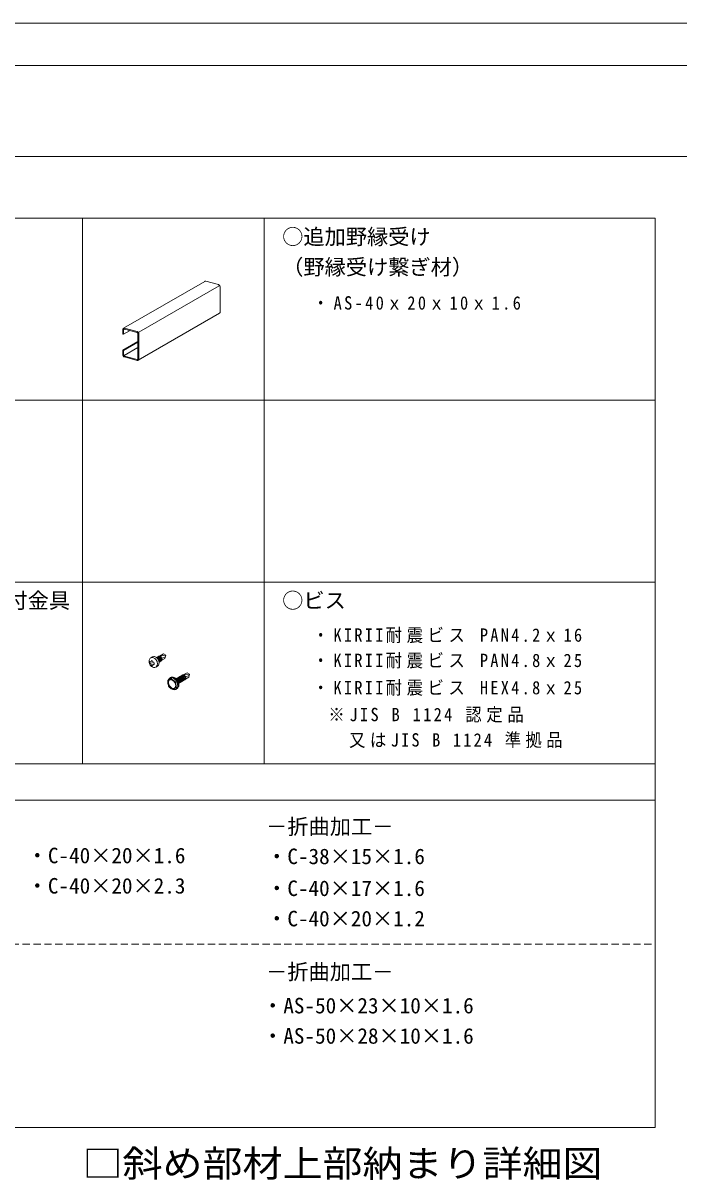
# Model space of a CAD drawing. Units: millimetres on the paper, enlarged 20 times, with parts at other scales. Extents: x -7779 to 7778, y -5419 to 5375.
# Drawn here: x -2165 to -1, y 1559 to 5375 of the extents above; entities that cross this region are included whole.
import ezdxf
from ezdxf.enums import TextEntityAlignment as Align

# ---------------------------------------------------------------- set-up
doc = ezdxf.new("R2010")
doc.units = ezdxf.units.MM
doc.header["$LTSCALE"] = 20
doc.linetypes.add('DASHED1', pattern=[1.8, 1.2, -0.6])
for name, color, linetype, lineweight in [('1-4_金具', 3, 'Continuous', 18), ('1-6_文字', 7, 'Continuous', 18), ('1-B_ビス', 7, 'Continuous', 18), ('F-3_太線２', 4, 'Continuous', 18), ('F-6_文字', 7, 'Continuous', 18)]:
    doc.layers.add(name, color=color, linetype=linetype, lineweight=lineweight)
doc.styles.add('ＭＳ ゴシック', font='')
doc.styles.get('ＭＳ ゴシック').set_extended_font_data('MS Gothic')

msp = doc.modelspace()

# ---------------------------------------------------------------- linework, layer by layer
at = {"layer": '1-4_金具'}
for p, q in [((-1833.57, 4368.14), (-1565.27, 4523.04)), ((-1561.98, 4523.4), (-1520.25, 4512.22)), ((-1514.69, 4504.33), (-1514.69, 4422.13)), ((-1516.96, 4417.58), (-1785.25, 4262.68)), ((-1835.84, 4363.59), (-1835.84, 4348.99)), ((-1830.28, 4368.5), (-1788.55, 4357.32)), ((-1830.28, 4365.3), (-1788.55, 4354.12)), ((-1835.84, 4348.99), (-1833.06, 4348.25)), ((-1833.06, 4295.25), (-1785.77, 4322.55)), ((-1785.77, 4350.18), (-1785.77, 4267.98)), ((-1782.98, 4349.43), (-1782.98, 4267.23)), ((-1831.66, 4278.25), (-1785.77, 4304.75)), ((-1830.28, 4276.7), (-1788.55, 4265.52)), ((-1830.28, 4273.5), (-1788.55, 4262.32))]:
    msp.add_line(p, q, dxfattribs=at)
at = {"layer": '1-4_金具', "color": 4}
msp.add_line((-1782.98, 4355.83), (-1518.06, 4508.78), dxfattribs=at)
at = {"layer": '1-4_金具'}
for points in [[(-1561.98, 4523.4), (-1562.95, 4523.56), (-1563.88, 4523.53), (-1564.76, 4523.29), (-1565.27, 4523.04)], [(-1514.69, 4504.33), (-1514.77, 4505.47), (-1515.02, 4506.61), (-1515.43, 4507.73), (-1515.99, 4508.79), (-1516.68, 4509.77), (-1517.47, 4510.62), (-1518.35, 4511.33), (-1519.29, 4511.87), (-1520.25, 4512.22)], [(-1516.96, 4417.58), (-1516.23, 4418.12), (-1515.62, 4418.83), (-1515.16, 4419.69), (-1514.85, 4420.66), (-1514.7, 4421.72), (-1514.69, 4422.13)], [(-1830.28, 4368.5), (-1831.24, 4368.66), (-1832.18, 4368.63), (-1833.06, 4368.39), (-1833.85, 4367.96), (-1834.54, 4367.36), (-1835.09, 4366.59), (-1835.5, 4365.69), (-1835.76, 4364.68), (-1835.84, 4363.59)], [(-1830.28, 4365.3), (-1830.76, 4365.38), (-1831.23, 4365.36), (-1831.67, 4365.25), (-1832.06, 4365.03), (-1832.41, 4364.73), (-1832.69, 4364.35), (-1832.89, 4363.9), (-1833.02, 4363.39), (-1833.06, 4362.85)], [(-1833.06, 4362.85), (-1833.06, 4348.25), (-1813.38, 4359.61)], [(-1782.98, 4349.43), (-1783.07, 4350.56), (-1783.32, 4351.71), (-1783.73, 4352.83), (-1784.29, 4353.89), (-1784.97, 4354.87), (-1785.77, 4355.72), (-1786.65, 4356.43), (-1787.58, 4356.96), (-1788.55, 4357.32)], [(-1785.77, 4350.18), (-1785.81, 4350.74), (-1785.93, 4351.31), (-1786.14, 4351.88), (-1786.42, 4352.41), (-1786.76, 4352.89), (-1787.16, 4353.32), (-1787.6, 4353.67), (-1788.07, 4353.94), (-1788.55, 4354.12)], [(-1835.84, 4281.39), (-1835.84, 4295.99), (-1785.77, 4324.9)], [(-1835.84, 4295.99), (-1833.06, 4295.25), (-1833.06, 4280.65)], [(-1835.84, 4281.39), (-1835.76, 4280.26), (-1835.5, 4279.11), (-1835.09, 4277.99), (-1834.54, 4276.93), (-1833.85, 4275.96), (-1833.06, 4275.1), (-1832.18, 4274.4), (-1831.24, 4273.86), (-1830.28, 4273.5)], [(-1833.06, 4280.65), (-1833.02, 4280.08), (-1832.89, 4279.51), (-1832.69, 4278.95), (-1832.41, 4278.42), (-1832.06, 4277.93), (-1831.67, 4277.5), (-1831.23, 4277.15), (-1830.76, 4276.88), (-1830.28, 4276.7)], [(-1788.55, 4265.52), (-1788.07, 4265.44), (-1787.6, 4265.46), (-1787.16, 4265.58), (-1786.76, 4265.79), (-1786.42, 4266.09), (-1786.14, 4266.48), (-1785.93, 4266.93), (-1785.81, 4267.43), (-1785.77, 4267.98)], [(-1788.55, 4262.32), (-1787.58, 4262.16), (-1786.65, 4262.2), (-1785.77, 4262.43), (-1784.97, 4262.86), (-1784.29, 4263.46), (-1783.73, 4264.23), (-1783.32, 4265.13), (-1783.07, 4266.14), (-1782.98, 4267.23)]]:
    msp.add_lwpolyline(points, dxfattribs=at)
at = {"layer": '1-B_ビス'}
for p, q in [((-1743.78, 3280.55), (-1738.24, 3283.75)), ((-1714.64, 3286.46), (-1702.03, 3293.74)), ((-1707, 3279.75), (-1695.25, 3284.68)), ((-1693.98, 3289.45), (-1696.81, 3278.88)), ((-1727.31, 3250.35), (-1721.77, 3253.55)), ((-1707.23, 3272.87), (-1696.81, 3278.88)), ((-1686.74, 3207.09), (-1672.24, 3215.46)), ((-1685.02, 3187.42), (-1686.74, 3207.09)), ((-1675.46, 3211.08), (-1676.55, 3212.97)), ((-1672.24, 3215.46), (-1672.24, 3216.66)), ((-1656.06, 3204.13), (-1672.24, 3215.46)), ((-1636.32, 3224.47), (-1623.71, 3231.75)), ((-1636.32, 3224.47), (-1615.66, 3227.46)), ((-1628.91, 3210.88), (-1618.49, 3216.89)), ((-1628.68, 3217.76), (-1616.94, 3222.69)), ((-1615.66, 3227.46), (-1623.71, 3231.75)), ((-1615.66, 3227.46), (-1618.49, 3216.89)), ((-1685.02, 3187.42), (-1669.53, 3176.57)), ((-1669.53, 3176.57), (-1654.41, 3185.3)), ((-1669.53, 3176.57), (-1669.53, 3176.15)), ((-1660.22, 3201.73), (-1662.12, 3201.73)), ((-1661.26, 3201.13), (-1659.61, 3182.3)), ((-1660.22, 3201.73), (-1661.17, 3200.09)), ((-1658.57, 3182.9), (-1659.66, 3182.9)), ((-1656.06, 3204.13), (-1655.02, 3204.73)), ((-1656.06, 3204.13), (-1654.41, 3185.3)), ((-1654.41, 3185.3), (-1653.37, 3184.7))]:
    msp.add_line(p, q, dxfattribs=at)
for points in [[(-1721.77, 3253.55), (-1719.94, 3254.91), (-1718.43, 3256.68), (-1717.27, 3258.81), (-1716.49, 3261.25), (-1716.12, 3263.91), (-1716.18, 3266.71), (-1716.65, 3269.57), (-1717.53, 3272.4), (-1718.79, 3275.13), (-1720.39, 3277.65), (-1722.29, 3279.9), (-1724.41, 3281.81), (-1726.71, 3283.32), (-1729.11, 3284.38), (-1731.53, 3284.97), (-1733.91, 3285.06), (-1736.17, 3284.65), (-1738.24, 3283.75)], [(-1715.78, 3267.64), (-1714.64, 3267.8), (-1713.59, 3268.21), (-1712.65, 3268.85), (-1711.87, 3269.7), (-1711.25, 3270.73), (-1710.83, 3271.93), (-1710.61, 3273.24), (-1710.6, 3274.63), (-1710.8, 3276.06), (-1711.21, 3277.48), (-1711.8, 3278.86), (-1712.57, 3280.14), (-1713.5, 3281.29), (-1714.54, 3282.28), (-1715.68, 3283.07), (-1716.87, 3283.64), (-1718.08, 3283.98), (-1719.28, 3284.07), (-1720.42, 3283.91), (-1721.47, 3283.5), (-1722.41, 3282.86), (-1723.2, 3282.01), (-1723.43, 3281.67)], [(-1715.17, 3268.91), (-1714.29, 3269.2), (-1713.52, 3269.69), (-1712.86, 3270.36), (-1712.34, 3271.2), (-1711.99, 3272.19), (-1711.8, 3273.28), (-1711.78, 3274.46), (-1711.94, 3275.67), (-1712.27, 3276.9), (-1712.76, 3278.09), (-1713.39, 3279.21), (-1714.15, 3280.23), (-1715.02, 3281.12), (-1715.96, 3281.84), (-1716.94, 3282.39), (-1717.95, 3282.74), (-1718.94, 3282.87), (-1719.89, 3282.8), (-1720.77, 3282.51), (-1721.55, 3282.02), (-1722.05, 3281.54)], [(-1711.63, 3270.04), (-1710.49, 3270.2), (-1709.43, 3270.61), (-1708.5, 3271.25), (-1707.71, 3272.1), (-1707.1, 3273.13), (-1706.67, 3274.33), (-1706.45, 3275.64), (-1706.44, 3277.03), (-1706.64, 3278.46), (-1707.05, 3279.88), (-1707.65, 3281.25), (-1708.42, 3282.54), (-1709.34, 3283.69), (-1710.39, 3284.68), (-1711.52, 3285.47), (-1712.71, 3286.04), (-1713.93, 3286.38), (-1715.12, 3286.47), (-1716.26, 3286.31), (-1717.32, 3285.9), (-1718.25, 3285.26), (-1719.04, 3284.41), (-1719.28, 3284.07)], [(-1711.02, 3271.31), (-1710.14, 3271.6), (-1709.36, 3272.09), (-1708.7, 3272.76), (-1708.19, 3273.6), (-1707.83, 3274.59), (-1707.64, 3275.68), (-1707.62, 3276.86), (-1707.78, 3278.07), (-1708.11, 3279.3), (-1708.6, 3280.49), (-1709.24, 3281.61), (-1710, 3282.63), (-1710.86, 3283.52), (-1711.8, 3284.24), (-1712.79, 3284.79), (-1713.79, 3285.14), (-1714.78, 3285.27), (-1715.73, 3285.2), (-1716.61, 3284.91), (-1717.39, 3284.42), (-1717.89, 3283.94)], [(-1714.64, 3286.46), (-1693.98, 3289.45), (-1702.03, 3293.74)], [(-1746.57, 3268.25), (-1746.65, 3265.43), (-1746.61, 3262.67)], [(-1746.61, 3262.68), (-1744.81, 3261.91), (-1742.73, 3261.16), (-1742.07, 3260.94)], [(-1746.57, 3268.25), (-1744.76, 3267.48), (-1742.67, 3266.74), (-1742.07, 3266.54)], [(-1741.63, 3271.61), (-1741.92, 3268.88), (-1742.07, 3266.54)], [(-1742.07, 3260.94), (-1741.88, 3258.36), (-1741.57, 3256.01), (-1741.5, 3255.57)], [(-1741.63, 3271.61), (-1739.25, 3270.94), (-1736.76, 3270.34)], [(-1741.5, 3255.57), (-1739.11, 3254.9), (-1736.64, 3254.32)], [(-1736.76, 3270.34), (-1737.05, 3267.62), (-1737.2, 3265.24)], [(-1737.2, 3265.24), (-1734.67, 3264.72), (-1732.67, 3264.38)], [(-1737.2, 3259.64), (-1734.67, 3259.12), (-1732.7, 3258.79)], [(-1737.2, 3259.64), (-1737.01, 3257.05), (-1736.71, 3254.71), (-1736.64, 3254.31)], [(-1732.66, 3264.38), (-1732.74, 3261.56), (-1732.7, 3258.81), (-1732.7, 3258.79)], [(-1716.21, 3267.05), (-1715.55, 3268.05), (-1715.08, 3269.2), (-1714.8, 3270.49), (-1714.74, 3271.86), (-1714.88, 3273.29), (-1715.24, 3274.71), (-1715.79, 3276.1), (-1716.52, 3277.41), (-1717.4, 3278.6), (-1718.42, 3279.64), (-1719.53, 3280.48), (-1720.71, 3281.11), (-1721.92, 3281.51), (-1723.13, 3281.67), (-1724.14, 3281.6)], [(-1716.49, 3268.83), (-1716.14, 3269.81), (-1715.95, 3270.91), (-1715.94, 3272.09), (-1716.1, 3273.3), (-1716.44, 3274.52), (-1716.93, 3275.71), (-1717.57, 3276.83), (-1718.33, 3277.85), (-1719.2, 3278.74), (-1720.14, 3279.46), (-1721.12, 3280), (-1722.13, 3280.34), (-1722.85, 3280.46)], [(-1686.65, 3206.12), (-1687.38, 3202.87), (-1687.58, 3199.41), (-1687.22, 3195.86), (-1686.34, 3192.33), (-1685.19, 3189.41)], [(-1683.53, 3186.37), (-1681.35, 3183.42), (-1678.82, 3180.86), (-1676.01, 3178.77), (-1673.01, 3177.21), (-1669.91, 3176.23), (-1666.8, 3175.85), (-1663.78, 3176.1), (-1660.94, 3176.96), (-1658.36, 3178.41), (-1656.13, 3180.39), (-1654.31, 3182.86), (-1652.96, 3185.74), (-1652.12, 3188.94), (-1651.81, 3192.36), (-1652.05, 3195.9), (-1652.82, 3199.44), (-1654.1, 3202.9), (-1655.86, 3206.15), (-1658.04, 3209.1), (-1660.57, 3211.66), (-1663.38, 3213.75), (-1666.38, 3215.31), (-1669.49, 3216.3), (-1672.59, 3216.67), (-1675.61, 3216.42), (-1678.46, 3215.56), (-1681.03, 3214.12), (-1683.26, 3212.13), (-1685.08, 3209.66), (-1686.19, 3207.41)], [(-1658.74, 3178.12), (-1656.31, 3179.81), (-1654.25, 3182.01), (-1652.63, 3184.67), (-1651.49, 3187.7), (-1650.88, 3191), (-1650.81, 3194.49), (-1651.28, 3198.04), (-1652.28, 3201.56), (-1653.77, 3204.94), (-1655.72, 3208.07), (-1658.06, 3210.86), (-1660.72, 3213.23), (-1663.63, 3215.1), (-1666.69, 3216.41), (-1669.8, 3217.13), (-1672.88, 3217.24), (-1675.84, 3216.72), (-1678.57, 3215.6), (-1679.9, 3214.78)], [(-1656.06, 3204.13), (-1661.26, 3201.13), (-1677.44, 3212.46)], [(-1651.11, 3197.13), (-1650.29, 3197.95), (-1649.65, 3198.96), (-1649.19, 3200.13), (-1648.94, 3201.42), (-1648.89, 3202.8), (-1649.06, 3204.23), (-1649.43, 3205.66), (-1650, 3207.04), (-1650.74, 3208.34), (-1651.64, 3209.52), (-1652.67, 3210.53), (-1653.79, 3211.36), (-1654.98, 3211.97), (-1656.19, 3212.35), (-1657.39, 3212.48), (-1658.54, 3212.36), (-1659.36, 3212.11)], [(-1651.38, 3198.51), (-1650.81, 3199.3), (-1650.4, 3200.24), (-1650.15, 3201.3), (-1650.07, 3202.45), (-1650.17, 3203.66), (-1650.44, 3204.88), (-1650.88, 3206.08), (-1651.47, 3207.23), (-1652.18, 3208.29), (-1653.01, 3209.23), (-1653.93, 3210.02), (-1654.9, 3210.63), (-1655.91, 3211.05), (-1656.91, 3211.26), (-1657.87, 3211.26), (-1658.36, 3211.17)], [(-1649.94, 3198.45), (-1648.79, 3198.61), (-1647.74, 3199.01), (-1646.8, 3199.65), (-1646.02, 3200.5), (-1645.4, 3201.54), (-1644.98, 3202.73), (-1644.76, 3204.05), (-1644.75, 3205.44), (-1644.95, 3206.87), (-1645.36, 3208.29), (-1645.95, 3209.66), (-1646.73, 3210.94), (-1647.65, 3212.1), (-1648.69, 3213.08), (-1649.83, 3213.88), (-1651.02, 3214.45), (-1652.23, 3214.78), (-1653.43, 3214.87), (-1654.57, 3214.71), (-1655.63, 3214.31), (-1656.56, 3213.67), (-1657.35, 3212.82), (-1657.59, 3212.47)], [(-1649.32, 3199.72), (-1648.45, 3200), (-1647.67, 3200.49), (-1647.01, 3201.17), (-1646.49, 3202.01), (-1646.14, 3203), (-1645.95, 3204.09), (-1645.93, 3205.27), (-1646.09, 3206.48), (-1646.42, 3207.7), (-1646.91, 3208.89), (-1647.55, 3210.02), (-1648.31, 3211.04), (-1649.17, 3211.92), (-1650.11, 3212.65), (-1651.09, 3213.2), (-1652.1, 3213.54), (-1653.09, 3213.68), (-1654.04, 3213.61), (-1654.92, 3213.32), (-1655.7, 3212.83), (-1656.2, 3212.35)], [(-1645.78, 3200.85), (-1644.64, 3201.01), (-1643.58, 3201.41), (-1642.65, 3202.05), (-1641.86, 3202.9), (-1641.25, 3203.94), (-1640.82, 3205.13), (-1640.6, 3206.45), (-1640.59, 3207.84), (-1640.79, 3209.27), (-1641.2, 3210.69), (-1641.8, 3212.06), (-1642.57, 3213.34), (-1643.49, 3214.5), (-1644.54, 3215.48), (-1645.67, 3216.28), (-1646.86, 3216.85), (-1648.08, 3217.18), (-1649.27, 3217.27), (-1650.41, 3217.11), (-1651.47, 3216.71), (-1652.4, 3216.07), (-1653.19, 3215.22), (-1653.43, 3214.87)], [(-1645.17, 3202.12), (-1644.29, 3202.4), (-1643.51, 3202.89), (-1642.85, 3203.57), (-1642.34, 3204.41), (-1641.98, 3205.4), (-1641.79, 3206.49), (-1641.78, 3207.67), (-1641.93, 3208.88), (-1642.26, 3210.1), (-1642.75, 3211.29), (-1643.39, 3212.42), (-1644.15, 3213.44), (-1645.01, 3214.32), (-1645.95, 3215.05), (-1646.94, 3215.6), (-1647.94, 3215.94), (-1648.93, 3216.08), (-1649.88, 3216.01), (-1650.76, 3215.72), (-1651.54, 3215.23), (-1652.04, 3214.75)], [(-1641.62, 3203.25), (-1640.48, 3203.41), (-1639.43, 3203.81), (-1638.49, 3204.45), (-1637.7, 3205.3), (-1637.09, 3206.34), (-1636.67, 3207.53), (-1636.45, 3208.85), (-1636.44, 3210.24), (-1636.64, 3211.67), (-1637.04, 3213.09), (-1637.64, 3214.46), (-1638.41, 3215.74), (-1639.33, 3216.9), (-1640.38, 3217.88), (-1641.52, 3218.68), (-1642.71, 3219.25), (-1643.92, 3219.58), (-1645.11, 3219.67), (-1646.26, 3219.51), (-1647.31, 3219.11), (-1648.25, 3218.47), (-1649.03, 3217.62), (-1649.27, 3217.27)], [(-1641.01, 3204.52), (-1640.13, 3204.8), (-1639.35, 3205.29), (-1638.7, 3205.97), (-1638.18, 3206.81), (-1637.82, 3207.8), (-1637.63, 3208.89), (-1637.62, 3210.07), (-1637.78, 3211.28), (-1638.11, 3212.5), (-1638.6, 3213.69), (-1639.23, 3214.82), (-1639.99, 3215.84), (-1640.85, 3216.72), (-1641.79, 3217.45), (-1642.78, 3218), (-1643.79, 3218.34), (-1644.78, 3218.48), (-1645.73, 3218.41), (-1646.61, 3218.12), (-1647.38, 3217.63), (-1647.88, 3217.15)], [(-1637.47, 3205.65), (-1636.32, 3205.81), (-1635.27, 3206.21), (-1634.33, 3206.85), (-1633.55, 3207.7), (-1632.93, 3208.74), (-1632.51, 3209.93), (-1632.29, 3211.25), (-1632.28, 3212.64), (-1632.48, 3214.07), (-1632.89, 3215.49), (-1633.48, 3216.86), (-1634.25, 3218.14), (-1635.18, 3219.3), (-1636.22, 3220.28), (-1637.36, 3221.08), (-1638.55, 3221.65), (-1639.76, 3221.98), (-1640.96, 3222.07), (-1642.1, 3221.91), (-1643.16, 3221.51), (-1644.09, 3220.87), (-1644.88, 3220.02), (-1645.11, 3219.67)], [(-1636.85, 3206.92), (-1635.98, 3207.2), (-1635.2, 3207.69), (-1634.54, 3208.37), (-1634.02, 3209.21), (-1633.67, 3210.2), (-1633.48, 3211.29), (-1633.46, 3212.47), (-1633.62, 3213.68), (-1633.95, 3214.9), (-1634.44, 3216.09), (-1635.07, 3217.22), (-1635.83, 3218.24), (-1636.7, 3219.12), (-1637.64, 3219.85), (-1638.62, 3220.4), (-1639.63, 3220.74), (-1640.62, 3220.88), (-1641.57, 3220.81), (-1642.45, 3220.52), (-1643.23, 3220.03), (-1643.73, 3219.55)], [(-1633.31, 3208.05), (-1632.17, 3208.21), (-1631.11, 3208.61), (-1630.18, 3209.25), (-1629.39, 3210.1), (-1628.78, 3211.14), (-1628.35, 3212.33), (-1628.13, 3213.65), (-1628.12, 3215.04), (-1628.32, 3216.47), (-1628.73, 3217.89), (-1629.33, 3219.26), (-1630.1, 3220.54), (-1631.02, 3221.7), (-1632.07, 3222.68), (-1633.2, 3223.48), (-1634.39, 3224.05), (-1635.61, 3224.38), (-1636.8, 3224.47), (-1637.94, 3224.31), (-1639, 3223.91), (-1639.93, 3223.27), (-1640.72, 3222.42), (-1640.96, 3222.07)], [(-1632.7, 3209.32), (-1631.82, 3209.6), (-1631.04, 3210.09), (-1630.38, 3210.77), (-1629.87, 3211.61), (-1629.51, 3212.6), (-1629.32, 3213.69), (-1629.3, 3214.87), (-1629.46, 3216.08), (-1629.79, 3217.3), (-1630.28, 3218.49), (-1630.92, 3219.62), (-1631.68, 3220.64), (-1632.54, 3221.52), (-1633.48, 3222.25), (-1634.47, 3222.8), (-1635.47, 3223.14), (-1636.46, 3223.28), (-1637.41, 3223.21), (-1638.29, 3222.92), (-1639.07, 3222.43), (-1639.57, 3221.95)]]:
    msp.add_lwpolyline(points, dxfattribs=at)
for points in [[(-1745.38, 3279.4), (-1746.94, 3277.68), (-1748.15, 3275.59), (-1748.98, 3273.2), (-1749.4, 3270.56), (-1749.4, 3267.77), (-1748.98, 3264.91), (-1748.15, 3262.07), (-1746.94, 3259.33), (-1745.38, 3256.78), (-1743.52, 3254.49), (-1741.42, 3252.53), (-1739.14, 3250.96), (-1736.76, 3249.84), (-1734.33, 3249.19), (-1731.94, 3249.04), (-1729.67, 3249.38), (-1727.57, 3250.21), (-1725.71, 3251.51), (-1724.15, 3253.22), (-1722.94, 3255.31), (-1722.11, 3257.71), (-1721.69, 3260.35), (-1721.69, 3263.14), (-1722.11, 3266), (-1722.94, 3268.84), (-1724.15, 3271.58), (-1725.71, 3274.13), (-1727.57, 3276.42), (-1729.67, 3278.38), (-1731.95, 3279.94), (-1734.33, 3281.07), (-1736.76, 3281.72), (-1739.14, 3281.87), (-1741.42, 3281.53), (-1743.52, 3280.7)], [(-1663.79, 3199.67), (-1665.39, 3202.11), (-1667.23, 3204.32), (-1669.25, 3206.22), (-1671.38, 3207.76), (-1673.57, 3208.89), (-1675.74, 3209.57), (-1677.84, 3209.79), (-1679.79, 3209.54), (-1681.55, 3208.82), (-1683.04, 3207.66), (-1684.24, 3206.09), (-1685.1, 3204.17), (-1685.59, 3201.94), (-1685.71, 3199.49), (-1685.45, 3196.87), (-1684.81, 3194.17), (-1683.82, 3191.48), (-1682.5, 3188.87), (-1680.9, 3186.43), (-1679.06, 3184.22), (-1677.05, 3182.32), (-1674.91, 3180.78), (-1672.72, 3179.65), (-1670.55, 3178.97), (-1668.45, 3178.75), (-1666.5, 3179), (-1664.75, 3179.72), (-1663.25, 3180.88), (-1662.05, 3182.44), (-1661.19, 3184.37), (-1660.7, 3186.6), (-1660.58, 3189.05), (-1660.85, 3191.67), (-1661.48, 3194.37), (-1662.48, 3197.06)], [(-1664.49, 3199.27), (-1666.01, 3201.6), (-1667.74, 3203.71), (-1669.65, 3205.53), (-1671.65, 3207.01), (-1673.71, 3208.1), (-1675.74, 3208.77), (-1677.7, 3209), (-1679.52, 3208.78), (-1681.15, 3208.13), (-1682.53, 3207.05), (-1683.62, 3205.58), (-1684.4, 3203.77), (-1684.84, 3201.67), (-1684.92, 3199.35), (-1684.65, 3196.87), (-1684.02, 3194.31), (-1683.06, 3191.75), (-1681.81, 3189.27), (-1680.28, 3186.94), (-1678.55, 3184.83), (-1676.65, 3183.01), (-1674.64, 3181.53), (-1672.58, 3180.44), (-1670.55, 3179.77), (-1668.59, 3179.54), (-1666.77, 3179.76), (-1665.15, 3180.41), (-1663.76, 3181.49), (-1662.67, 3182.96), (-1661.89, 3184.77), (-1661.45, 3186.87), (-1661.37, 3189.19), (-1661.65, 3191.67), (-1662.27, 3194.23), (-1663.23, 3196.79)]]:
    msp.add_lwpolyline(points, close=True, dxfattribs=at)
at = {"layer": 'F-3_太線２', "color": 3}
msp.add_line((-7778.84, 5375.01), (7777.51, 5375.01), dxfattribs=at)
at = {"layer": 'F-6_文字', "color": 3}
for p, q in [((-7638.84, 5235.01), (7637.51, 5235.01)), ((-7638.84, 4935.01), (7637.51, 4935.01)), ((-7638.84, 4731.01), (-78.84, 4731.01)), ((-1968.84, 4731.01), (-1968.84, 2931.01)), ((-78.84, 4731.01), (-78.84, 1731.01)), ((-7638.84, 4131.01), (-78.84, 4131.01)), ((-7638.84, 3531.01), (-78.84, 3531.01)), ((-7638.84, 2931.01), (-78.84, 2931.01)), ((-7638.84, 2811.01), (-78.84, 2811.01)), ((-7638.84, 1731.01), (-78.84, 1731.01))]:
    msp.add_line(p, q, dxfattribs=at)
at = {"layer": 'F-6_文字', "color": 4, "lineweight": 9}
msp.add_line((-1368.84, 4731.01), (-1368.84, 2931.01), dxfattribs=at)
at = {"layer": 'F-6_文字', "color": 3, "linetype": 'DASHED1'}
msp.add_line((-3858.84, 2336.11), (-78.84, 2336.11), dxfattribs=at)

# ---------------------------------------------------------------- texts
at = {"layer": '1-6_文字', "style": 'ＭＳ ゴシック'}
for s, p in [('○追加野縁受け', (-1309.89, 4629.17)), ('（野縁受け繋ぎ材）', (-1309.89, 4529.17)), ('○斜め部材（ブレース）下部取付金具', (-3199.89, 3429.17)), ('○ビス', (-1309.89, 3429.17)), ('－折曲加工－', (-1362.77, 2683.01)), ('・C-40×20×1.6', (-2153.08, 2587.67)), ('・C-38×15×1.6', (-1362.77, 2584.79)), ('・C-40×20×2.3', (-2153.08, 2487.67)), ('・C-40×17×1.6', (-1362.77, 2479.55)), ('・C-40×20×1.2', (-1362.77, 2379.55)), ('－折曲加工－', (-1362.77, 2203.91)), ('・AS-50×23×10×1.6', (-1376.13, 2092.34)), ('・AS-50×28×10×1.6', (-1376.13, 1992.34))]:
    msp.add_text(s, height=51.32, dxfattribs=at).set_placement(p, align=Align.BOTTOM_LEFT)
at = {"layer": '1-6_文字', "color": 3, "char_height": 43.99, "attachment_point": 7, "style": 'ＭＳ ゴシック'}
for s, insert in [('\\T1.29;\\W0.9;・AS-40ｘ20ｘ10ｘ1.6', (-1209.89, 4429.17)), ('\\T1.28;\\W0.9;・KIRII耐震ビス\\~PAN4.2ｘ16', (-1209.89, 3329.17)), ('\\T1.28;\\W0.9;・KIRII耐震ビス\\~PAN4.8ｘ25', (-1209.89, 3245.62)), ('\\T1.28;\\W0.9;・KIRII耐震ビス\\~HEX4.8ｘ25', (-1209.89, 3155.62)), ('\\T1.29;\\W0.9;※JIS\\~B\\~1124\\~認定品', (-1157.54, 3066.77)), ('\\T1.27;\\W0.9;\u3000又はJIS\\~B\\~1124\\~準拠品', (-1157.54, 2983.02))]:
    msp.add_mtext(s, dxfattribs=dict(at, insert=insert))
at = {"layer": 'F-6_文字', "style": 'ＭＳ ゴシック', "width": 1.1}
msp.add_text('□斜め部材上部納まり詳細図', height=87.98, dxfattribs=at).set_placement((-1968.84, 1541.95), align=Align.BOTTOM_LEFT)

doc.saveas('drawing.dxf')
